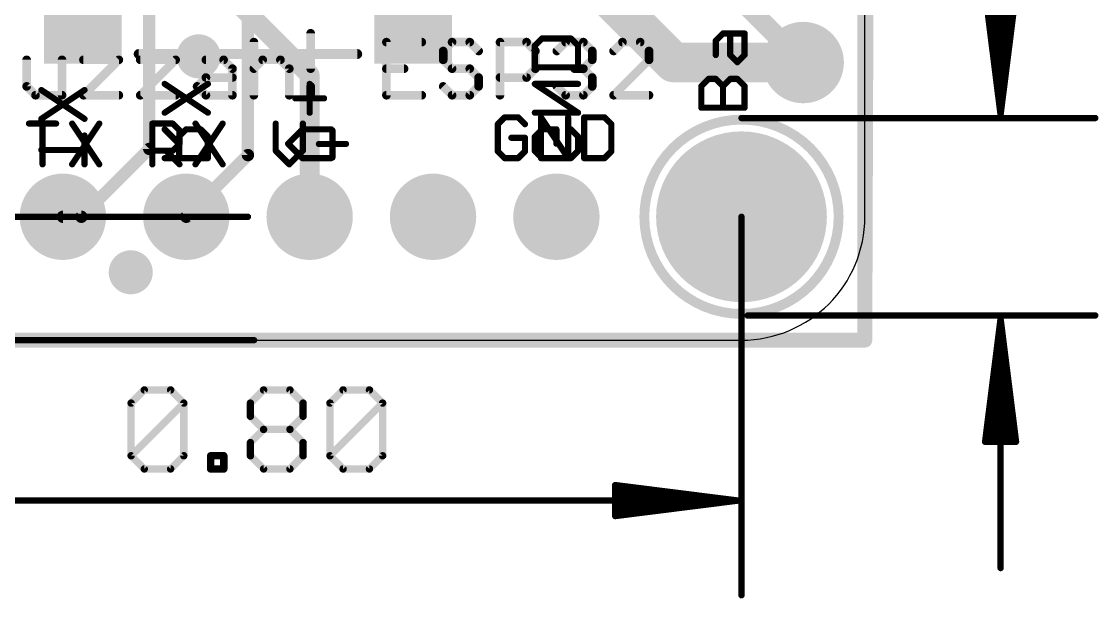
# Model space of a CAD drawing. Extents: x -8.2 to 30.2, y -5.3 to 52.8.
# Drawn here: x 8.04 to 30.21, y -5.32 to 6.56 of the extents above; entities that cross this region are included whole.
import ezdxf

# ---------------------------------------------------------------- set-up
doc = ezdxf.new("R2010")
doc.units = 0
for name, color, linetype in [('1', 12, 'CONTINUOUS'), ('16', 5, 'CONTINUOUS'), ('17', 110, 'CONTINUOUS'), ('18', 110, 'CONTINUOUS'), ('20', 53, 'CONTINUOUS'), ('21', 40, 'CONTINUOUS'), ('22', 6, 'CONTINUOUS'), ('23', 53, 'CONTINUOUS'), ('47', 253, 'CONTINUOUS')]:
    doc.layers.add(name, color=color, linetype=linetype)

# ---------------------------------------------------------------- blocks, each defined once
blk = doc.blocks.new('ROUNDP')
at = {"const_width": 0.5}
blk.add_lwpolyline([(0, -0.25, 1), (0, 0.25, 1), (0, -0.25)], format="xyb", dxfattribs=at)
blk = doc.blocks.new('RECT')
blk.add_solid([(-0.5, -0.5), (0.5, -0.5), (-0.5, 0.5), (0.5, 0.5)])
blk = doc.blocks.new('ROUNDV')
at = {"const_width": 0.5}
blk.add_lwpolyline([(0, -0.25, 1), (0, 0.25, 1), (0, -0.25)], format="xyb", dxfattribs=at)

msp = doc.modelspace()

# ---------------------------------------------------------------- linework, layer by layer
at = {"layer": '1'}
for points, const_width in [([(25.527, 36.703), (25.4, 0)], 0.3048), ([(24.13, 5.715), (22.424, 7.421)], 0.4064), ([(13.97, 5.461), (12.12, 7.311)], 0.4064), ([(13.97, 5.461), (13.97, 2.54)], 0.4064), ([(25.4, 0), (0, 0)], 0.3048)]:
    msp.add_lwpolyline(points, dxfattribs=dict(at, const_width=const_width))
for points, const_width in [([(24.0582, 5.6432, 1), (24.2018, 5.7868)], 0.2032), ([(14.0716, 5.461, 1), (13.8684, 5.461)], 0.2032), ([(13.8982, 5.3892, 1), (14.0418, 5.5328)], 0.2032), ([(13.8684, 2.54, 1), (14.0716, 2.54)], 0.2032), ([(25.3238, 0.0003, 1), (25.4762, -0.0003)], 0.1524), ([(25.4, -0.0762, 1), (25.4, 0.0762)], 0.1524)]:
    msp.add_lwpolyline(points, format="xyb", dxfattribs=dict(at, const_width=const_width))
at = {"layer": '16'}
for points, const_width in [([(25.4, 36.703), (25.4, 0)], 0.3048), ([(12.7, 3.81), (12.7, 15.494)], 0.254), ([(10.668, 3.937), (10.668, 15.367)], 0.254), ([(17.272, 9.906), (21.463, 5.715)], 0.8128), ([(21.463, 5.715), (24.13, 5.715)], 0.8128), ([(9.271, 2.54), (10.668, 3.937)], 0.254), ([(11.43, 2.54), (12.7, 3.81)], 0.254), ([(8.89, 2.54), (9.271, 2.54)], 0.254), ([(25.4, 0), (0, 0)], 0.3048)]:
    msp.add_lwpolyline(points, dxfattribs=dict(at, const_width=const_width))
for points, const_width in [([(21.463, 5.9182, 1), (21.463, 5.5118)], 0.4064), ([(21.3193, 5.5713, 1), (21.6067, 5.8587)], 0.4064), ([(24.13, 5.5118, 1), (24.13, 5.9182)], 0.4064), ([(10.6045, 3.937, 1), (10.7315, 3.937)], 0.127), ([(10.7129, 3.8921, 1), (10.6231, 3.9819)], 0.127), ([(12.6365, 3.81, 1), (12.7635, 3.81)], 0.127), ([(12.7449, 3.7651, 1), (12.6551, 3.8549)], 0.127), ([(8.89, 2.6035, 1), (8.89, 2.4765)], 0.127), ([(9.271, 2.4765, 1), (9.271, 2.6035)], 0.127), ([(9.2261, 2.5849, 1), (9.3159, 2.4951)], 0.127), ([(11.3851, 2.5849, 1), (11.4749, 2.4951)], 0.127), ([(25.3238, 0, 1), (25.4762, 0)], 0.1524), ([(25.4, -0.0762, 1), (25.4, 0.0762)], 0.1524)]:
    msp.add_lwpolyline(points, format="xyb", dxfattribs=dict(at, const_width=const_width))
at = {"layer": '20'}
for p, q in [((25.4, 2.54), (25.4, 41.148)), ((2.54, 0), (22.86, 0))]:
    msp.add_line(p, q, dxfattribs=at)
msp.add_arc((22.86, 2.54), 2.54, 270, 0, dxfattribs=at)
at = {"layer": '21'}
for points, const_width in [([(12.8216, 6.135), (12.8216, 5.0419)], 0.1778), ([(13.991, 6.3172), (13.991, 5.5885)], 0.1778), ([(16.2789, 6.135), (15.5502, 6.135)], 0.1778), ([(15.5502, 6.135), (15.5502, 5.0419)], 0.1778), ([(16.9018, 6.135), (16.7196, 5.9528)], 0.1778), ([(17.2661, 6.135), (16.9018, 6.135)], 0.1778), ([(17.4483, 5.9528), (17.2661, 6.135)], 0.1778), ([(17.889, 5.0419), (17.889, 6.135)], 0.1778), ([(17.889, 6.135), (18.4355, 6.135)], 0.1778), ([(18.4355, 6.135), (18.6177, 5.9528)], 0.1778), ([(19.0584, 5.9528), (19.2406, 6.135)], 0.1778), ([(19.2406, 6.135), (19.6049, 6.135)], 0.1778), ([(19.6049, 6.135), (19.7871, 5.9528)], 0.1778), ([(20.41, 6.135), (20.2278, 5.9528)], 0.1778), ([(20.7743, 6.135), (20.41, 6.135)], 0.1778), ([(20.9565, 5.9528), (20.7743, 6.135)], 0.1778), ([(22.3303, 6.1655), (22.4786, 6.3138)], 0.127), ([(22.3303, 5.8689), (22.3303, 6.1655)], 0.127), ([(22.4786, 6.3138), (22.9235, 6.3138)], 0.127), ([(22.6269, 5.8689), (22.6269, 6.3138)], 0.127), ([(22.9235, 6.3138), (22.9235, 5.8689)], 0.127), ([(16.7196, 5.9528), (16.7196, 5.7707)], 0.1778), ([(18.6177, 5.9528), (18.6177, 5.5885)], 0.1778), ([(19.7871, 5.9528), (19.7871, 5.7707)], 0.1778), ([(20.9565, 5.7707), (20.9565, 5.9528)], 0.1778), ([(8.144, 5.7707), (8.144, 5.2241)], 0.1778), ([(8.8728, 5.0419), (8.8728, 5.7707)], 0.1778), ([(9.3134, 5.7707), (10.0422, 5.7707)], 0.1778), ([(10.0422, 5.7707), (9.3134, 5.0419)], 0.1778), ([(10.4828, 5.7707), (11.2116, 5.7707)], 0.1778), ([(11.2116, 5.7707), (10.4828, 5.0419)], 0.1778), ([(11.8344, 5.7707), (12.1988, 5.7707)], 0.1778), ([(12.1988, 5.7707), (12.3809, 5.5885)], 0.1778), ([(12.8216, 5.5885), (13.0038, 5.7707)], 0.1778), ([(13.0038, 5.7707), (13.3682, 5.7707)], 0.1778), ([(13.3682, 5.7707), (13.5503, 5.5885)], 0.1778), ([(16.7196, 5.7707), (16.9018, 5.5885)], 0.1778), ([(19.7871, 5.7707), (19.6049, 5.5885)], 0.1778), ([(20.2278, 5.0419), (20.9565, 5.7707)], 0.1778), ([(22.7752, 5.7207), (22.6269, 5.8689)], 0.127), ([(22.9235, 5.8689), (22.7752, 5.7207)], 0.127), ([(12.3809, 5.5885), (12.3809, 5.0419)], 0.1778), ([(13.5503, 5.5885), (13.5503, 5.0419)], 0.1778), ([(15.5502, 5.5885), (15.9146, 5.5885)], 0.1778), ([(16.9018, 5.5885), (17.2661, 5.5885)], 0.1778), ([(17.2661, 5.5885), (17.4483, 5.4063)], 0.1778), ([(18.6177, 5.5885), (18.4355, 5.4063)], 0.1778), ([(19.6049, 5.5885), (19.4227, 5.5885)], 0.1778), ([(19.6049, 5.5885), (19.7871, 5.4063)], 0.1778), ([(11.6522, 5.2241), (11.8344, 5.4063)], 0.1778), ([(11.8344, 5.4063), (12.3809, 5.4063)], 0.1778), ([(17.4483, 5.4063), (17.4483, 5.2241)], 0.1778), ([(18.4355, 5.4063), (17.889, 5.4063)], 0.1778), ([(19.7871, 5.4063), (19.7871, 5.2241)], 0.1778), ([(22.0337, 5.23), (22.182, 5.3783)], 0.127), ([(22.182, 5.3783), (22.3303, 5.3783)], 0.127), ([(22.3303, 5.3783), (22.4786, 5.23)], 0.127), ([(22.4786, 5.23), (22.6269, 5.3783)], 0.127), ([(22.6269, 5.3783), (22.7752, 5.3783)], 0.127), ([(22.7752, 5.3783), (22.9235, 5.23)], 0.127), ([(8.144, 5.2241), (8.3262, 5.0419)], 0.1778), ([(8.3262, 5.0419), (8.8728, 5.0419)], 0.1778), ([(9.3134, 5.0419), (10.0422, 5.0419)], 0.1778), ([(10.4828, 5.0419), (11.2116, 5.0419)], 0.1778), ([(11.8344, 5.0419), (11.6522, 5.2241)], 0.1778), ([(12.3809, 5.0419), (11.8344, 5.0419)], 0.1778), ([(13.991, 5.2241), (13.991, 5.0419)], 0.1778), ([(15.5502, 5.0419), (16.2789, 5.0419)], 0.1778), ([(16.9018, 5.0419), (16.7196, 5.2241)], 0.1778), ([(17.2661, 5.0419), (16.9018, 5.0419)], 0.1778), ([(17.4483, 5.2241), (17.2661, 5.0419)], 0.1778), ([(19.2406, 5.0419), (19.0584, 5.2241)], 0.1778), ([(19.6049, 5.0419), (19.2406, 5.0419)], 0.1778), ([(19.7871, 5.2241), (19.6049, 5.0419)], 0.1778), ([(20.9565, 5.0419), (20.2278, 5.0419)], 0.1778), ([(22.0337, 4.7851), (22.0337, 5.23)], 0.127), ([(22.4786, 4.7851), (22.4786, 5.23)], 0.127), ([(22.9235, 5.23), (22.9235, 4.7851)], 0.127), ([(22.9235, 4.7851), (22.0337, 4.7851)], 0.127), ([(8.1915, 4.4584), (8.7508, 4.4584)], 0.127), ([(8.4711, 3.6195), (8.4711, 4.4584)], 0.127), ([(9.0802, 4.4584), (9.6395, 3.6195)], 0.127), ([(9.6395, 4.4584), (9.0802, 3.6195)], 0.127), ([(10.7315, 3.6195), (10.7315, 4.4584)], 0.127), ([(10.7315, 4.4584), (11.151, 4.4584)], 0.127), ([(11.151, 4.4584), (11.2908, 4.3186)], 0.127), ([(11.6202, 4.4584), (12.1795, 3.6195)], 0.127), ([(12.1795, 4.4584), (11.6202, 3.6195)], 0.127), ([(13.2715, 4.4584), (13.2715, 3.8991)], 0.127), ([(13.8308, 3.8991), (13.8308, 4.4584)], 0.127), ([(17.9833, 4.5854), (17.8435, 4.4456)], 0.127), ([(17.8435, 4.4456), (17.8435, 3.8863)], 0.127), ([(18.263, 4.5854), (17.9833, 4.5854)], 0.127), ([(18.4028, 4.4456), (18.263, 4.5854)], 0.127), ([(18.7322, 3.7465), (18.7322, 4.5854)], 0.127), ([(18.7322, 4.5854), (19.2915, 3.7465)], 0.127), ([(19.2915, 3.7465), (19.2915, 4.5854)], 0.127), ([(19.621, 4.5854), (19.621, 3.7465)], 0.127), ([(20.0404, 4.5854), (19.621, 4.5854)], 0.127), ([(20.1803, 4.4456), (20.0404, 4.5854)], 0.127), ([(20.1803, 3.8863), (20.1803, 4.4456)], 0.127), ([(11.2908, 4.3186), (11.2908, 4.039)], 0.127), ([(14.4399, 4.3186), (14.4399, 3.7593)], 0.127), ([(18.4028, 4.166), (18.1231, 4.166)], 0.127), ([(18.4028, 3.8863), (18.4028, 4.166)], 0.127), ([(11.2908, 4.039), (11.151, 3.8991)], 0.127), ([(14.1602, 4.039), (14.7195, 4.039)], 0.127), ([(11.151, 3.8991), (10.7315, 3.8991)], 0.127), ([(11.0111, 3.8991), (11.2908, 3.6195)], 0.127), ([(13.2715, 3.8991), (13.5511, 3.6195)], 0.127), ([(13.5511, 3.6195), (13.8308, 3.8991)], 0.127), ([(17.8435, 3.8863), (17.9833, 3.7465)], 0.127), ([(17.9833, 3.7465), (18.263, 3.7465)], 0.127), ([(18.263, 3.7465), (18.4028, 3.8863)], 0.127), ([(19.621, 3.7465), (20.0404, 3.7465)], 0.127), ([(20.0404, 3.7465), (20.1803, 3.8863)], 0.127)]:
    msp.add_lwpolyline(points, dxfattribs=dict(at, const_width=const_width))
for points, const_width in [([(12.866, 6.135, 1), (12.7771, 6.135)], 0.0889), ([(14.0354, 6.3172, 1), (13.9465, 6.3172)], 0.0889), ([(15.5946, 6.135, 1), (15.5057, 6.135)], 0.0889), ([(15.5502, 6.1795, 1), (15.5502, 6.0906)], 0.0889), ([(16.2789, 6.0906, 1), (16.2789, 6.1795)], 0.0889), ([(16.9018, 6.1795, 1), (16.9018, 6.0906)], 0.0889), ([(16.9332, 6.1036, 1), (16.8703, 6.1665)], 0.0889), ([(17.2976, 6.1665, 1), (17.2347, 6.1036)], 0.0889), ([(17.2661, 6.0906, 1), (17.2661, 6.1795)], 0.0889), ([(17.9334, 6.135, 1), (17.8445, 6.135)], 0.0889), ([(17.889, 6.1795, 1), (17.889, 6.0906)], 0.0889), ([(18.467, 6.1665, 1), (18.4041, 6.1036)], 0.0889), ([(18.4355, 6.0906, 1), (18.4355, 6.1795)], 0.0889), ([(19.2406, 6.1795, 1), (19.2406, 6.0906)], 0.0889), ([(19.272, 6.1036, 1), (19.2091, 6.1665)], 0.0889), ([(19.6364, 6.1665, 1), (19.5735, 6.1036)], 0.0889), ([(19.6049, 6.0906, 1), (19.6049, 6.1795)], 0.0889), ([(20.41, 6.1795, 1), (20.41, 6.0906)], 0.0889), ([(20.4414, 6.1036, 1), (20.3785, 6.1665)], 0.0889), ([(20.8058, 6.1665, 1), (20.7429, 6.1036)], 0.0889), ([(20.7743, 6.0906, 1), (20.7743, 6.1795)], 0.0889), ([(22.3621, 6.1655, 1), (22.2986, 6.1655)], 0.0635), ([(22.3079, 6.188, 1), (22.3528, 6.1431)], 0.0635), ([(22.4786, 6.3456, 1), (22.4786, 6.2821)], 0.0635), ([(22.5011, 6.2914, 1), (22.4562, 6.3363)], 0.0635), ([(22.6587, 6.3138, 1), (22.5952, 6.3138)], 0.0635), ([(22.9552, 6.3138, 1), (22.8918, 6.3138)], 0.0635), ([(22.9235, 6.2821, 1), (22.9235, 6.3456)], 0.0635), ([(16.764, 5.9528, 1), (16.6751, 5.9528)], 0.0889), ([(16.6881, 5.9843, 1), (16.751, 5.9214)], 0.0889), ([(17.4169, 5.9214, 1), (17.4798, 5.9843)], 0.0889), ([(18.6622, 5.9528, 1), (18.5733, 5.9528)], 0.0889), ([(18.5863, 5.9214, 1), (18.6492, 5.9843)], 0.0889), ([(19.0269, 5.9843, 1), (19.0898, 5.9214)], 0.0889), ([(19.8316, 5.9528, 1), (19.7427, 5.9528)], 0.0889), ([(19.7557, 5.9214, 1), (19.8186, 5.9843)], 0.0889), ([(20.1963, 5.9843, 1), (20.2592, 5.9214)], 0.0889), ([(21.001, 5.9528, 1), (20.9121, 5.9528)], 0.0889), ([(20.9251, 5.9214, 1), (20.988, 5.9843)], 0.0889), ([(8.1885, 5.7707, 1), (8.0996, 5.7707)], 0.0889), ([(8.9172, 5.7707, 1), (8.8283, 5.7707)], 0.0889), ([(9.3134, 5.8151, 1), (9.3134, 5.7262)], 0.0889), ([(10.0736, 5.7392, 1), (10.0107, 5.8021)], 0.0889), ([(10.0422, 5.7262, 1), (10.0422, 5.8151)], 0.0889), ([(10.4828, 5.8151, 1), (10.4828, 5.7262)], 0.0889), ([(11.243, 5.7392, 1), (11.1801, 5.8021)], 0.0889), ([(11.2116, 5.7262, 1), (11.2116, 5.8151)], 0.0889), ([(11.8344, 5.8151, 1), (11.8344, 5.7262)], 0.0889), ([(12.2302, 5.8021, 1), (12.1673, 5.7392)], 0.0889), ([(12.1988, 5.7262, 1), (12.1988, 5.8151)], 0.0889), ([(13.0038, 5.8151, 1), (13.0038, 5.7262)], 0.0889), ([(13.0352, 5.7392, 1), (12.9723, 5.8021)], 0.0889), ([(13.3996, 5.8021, 1), (13.3367, 5.7392)], 0.0889), ([(13.3682, 5.7262, 1), (13.3682, 5.8151)], 0.0889), ([(16.751, 5.8021, 1), (16.6881, 5.7392)], 0.0889), ([(16.6751, 5.7707, 1), (16.764, 5.7707)], 0.0889), ([(19.7427, 5.7707, 1), (19.8316, 5.7707)], 0.0889), ([(19.8186, 5.7392, 1), (19.7557, 5.8021)], 0.0889), ([(20.9121, 5.7707, 1), (21.001, 5.7707)], 0.0889), ([(20.988, 5.7392, 1), (20.9251, 5.8021)], 0.0889), ([(22.2986, 5.8689, 1), (22.3621, 5.8689)], 0.0635), ([(22.5952, 5.8689, 1), (22.6587, 5.8689)], 0.0635), ([(22.6494, 5.8914, 1), (22.6045, 5.8465)], 0.0635), ([(22.7528, 5.7431, 1), (22.7977, 5.6982)], 0.0635), ([(22.7528, 5.6982, 1), (22.7977, 5.7431)], 0.0635), ([(22.8918, 5.8689, 1), (22.9552, 5.8689)], 0.0635), ([(22.946, 5.8465, 1), (22.901, 5.8914)], 0.0635), ([(12.4254, 5.5885, 1), (12.3365, 5.5885)], 0.0889), ([(12.3495, 5.557, 1), (12.4124, 5.6199)], 0.0889), ([(12.7902, 5.6199, 1), (12.853, 5.557)], 0.0889), ([(13.5948, 5.5885, 1), (13.5059, 5.5885)], 0.0889), ([(13.5189, 5.557, 1), (13.5818, 5.6199)], 0.0889), ([(13.9465, 5.5885, 1), (14.0354, 5.5885)], 0.0889), ([(15.5502, 5.6329, 1), (15.5502, 5.544)], 0.0889), ([(15.9146, 5.544, 1), (15.9146, 5.6329)], 0.0889), ([(16.9018, 5.6329, 1), (16.9018, 5.544)], 0.0889), ([(16.8703, 5.557, 1), (16.9332, 5.6199)], 0.0889), ([(17.2976, 5.6199, 1), (17.2347, 5.557)], 0.0889), ([(17.2661, 5.544, 1), (17.2661, 5.6329)], 0.0889), ([(18.5733, 5.5885, 1), (18.6622, 5.5885)], 0.0889), ([(18.6492, 5.557, 1), (18.5863, 5.6199)], 0.0889), ([(19.4227, 5.6329, 1), (19.4227, 5.544)], 0.0889), ([(19.6364, 5.6199, 1), (19.5735, 5.557)], 0.0889), ([(19.5735, 5.6199, 1), (19.6364, 5.557)], 0.0889), ([(19.6049, 5.544, 1), (19.6049, 5.6329)], 0.0889), ([(11.8344, 5.4507, 1), (11.8344, 5.3618)], 0.0889), ([(11.8658, 5.3748, 1), (11.803, 5.4377)], 0.0889), ([(12.3809, 5.3618, 1), (12.3809, 5.4507)], 0.0889), ([(17.4928, 5.4063, 1), (17.4039, 5.4063)], 0.0889), ([(17.4169, 5.3748, 1), (17.4798, 5.4377)], 0.0889), ([(17.889, 5.4507, 1), (17.889, 5.3618)], 0.0889), ([(18.4041, 5.4377, 1), (18.467, 5.3748)], 0.0889), ([(18.4355, 5.3618, 1), (18.4355, 5.4507)], 0.0889), ([(19.8316, 5.4063, 1), (19.7427, 5.4063)], 0.0889), ([(19.7557, 5.3748, 1), (19.8186, 5.4377)], 0.0889), ([(22.182, 5.4101, 1), (22.182, 5.3466)], 0.0635), ([(22.2045, 5.3559, 1), (22.1596, 5.4008)], 0.0635), ([(22.3528, 5.4008, 1), (22.3079, 5.3559)], 0.0635), ([(22.3303, 5.3466, 1), (22.3303, 5.4101)], 0.0635), ([(22.6269, 5.4101, 1), (22.6269, 5.3466)], 0.0635), ([(22.6494, 5.3559, 1), (22.6045, 5.4008)], 0.0635), ([(22.7977, 5.4008, 1), (22.7528, 5.3559)], 0.0635), ([(22.7752, 5.3466, 1), (22.7752, 5.4101)], 0.0635), ([(8.1754, 5.2555, 1), (8.1126, 5.1927)], 0.0889), ([(8.0996, 5.2241, 1), (8.1885, 5.2241)], 0.0889), ([(8.3262, 5.0864, 1), (8.3262, 4.9974)], 0.0889), ([(8.2948, 5.0105, 1), (8.3576, 5.0733)], 0.0889), ([(8.8728, 4.9974, 1), (8.8728, 5.0864)], 0.0889), ([(9.3134, 5.0864, 1), (9.3134, 4.9974)], 0.0889), ([(9.282, 5.0733, 1), (9.3448, 5.0105)], 0.0889), ([(10.0422, 4.9974, 1), (10.0422, 5.0864)], 0.0889), ([(10.4828, 5.0864, 1), (10.4828, 4.9974)], 0.0889), ([(10.4514, 5.0733, 1), (10.5142, 5.0105)], 0.0889), ([(11.2116, 4.9974, 1), (11.2116, 5.0864)], 0.0889), ([(11.6836, 5.2555, 1), (11.6208, 5.1927)], 0.0889), ([(11.6208, 5.2555, 1), (11.6836, 5.1927)], 0.0889), ([(11.8344, 5.0864, 1), (11.8344, 4.9974)], 0.0889), ([(11.803, 5.0105, 1), (11.8658, 5.0733)], 0.0889), ([(12.3809, 4.9974, 1), (12.3809, 5.0864)], 0.0889), ([(14.0354, 5.2241, 1), (13.9465, 5.2241)], 0.0889), ([(15.5502, 5.0864, 1), (15.5502, 4.9974)], 0.0889), ([(16.2789, 4.9974, 1), (16.2789, 5.0864)], 0.0889), ([(16.751, 5.2555, 1), (16.6881, 5.1927)], 0.0889), ([(16.9018, 5.0864, 1), (16.9018, 4.9974)], 0.0889), ([(16.8703, 5.0105, 1), (16.9332, 5.0733)], 0.0889), ([(17.2347, 5.0733, 1), (17.2976, 5.0105)], 0.0889), ([(17.2661, 4.9974, 1), (17.2661, 5.0864)], 0.0889), ([(17.4039, 5.2241, 1), (17.4928, 5.2241)], 0.0889), ([(17.4798, 5.1927, 1), (17.4169, 5.2555)], 0.0889), ([(19.0898, 5.2555, 1), (19.0269, 5.1927)], 0.0889), ([(19.2406, 5.0864, 1), (19.2406, 4.9974)], 0.0889), ([(19.2091, 5.0105, 1), (19.272, 5.0733)], 0.0889), ([(19.5735, 5.0733, 1), (19.6364, 5.0105)], 0.0889), ([(19.6049, 4.9974, 1), (19.6049, 5.0864)], 0.0889), ([(19.7427, 5.2241, 1), (19.8316, 5.2241)], 0.0889), ([(19.8186, 5.1927, 1), (19.7557, 5.2555)], 0.0889), ([(20.2278, 5.0864, 1), (20.2278, 4.9974)], 0.0889), ([(20.1963, 5.0733, 1), (20.2592, 5.0105)], 0.0889), ([(20.9565, 4.9974, 1), (20.9565, 5.0864)], 0.0889), ([(22.0655, 5.23, 1), (22.002, 5.23)], 0.0635), ([(22.0113, 5.2525, 1), (22.0562, 5.2076)], 0.0635), ([(22.5104, 5.23, 1), (22.4469, 5.23)], 0.0635), ([(22.4562, 5.2525, 1), (22.5011, 5.2076)], 0.0635), ([(22.4562, 5.2076, 1), (22.5011, 5.2525)], 0.0635), ([(22.9552, 5.23, 1), (22.8918, 5.23)], 0.0635), ([(22.901, 5.2076, 1), (22.946, 5.2525)], 0.0635), ([(8.8283, 5.0419, 1), (8.9172, 5.0419)], 0.0889), ([(12.3365, 5.0419, 1), (12.4254, 5.0419)], 0.0889), ([(12.7771, 5.0419, 1), (12.866, 5.0419)], 0.0889), ([(13.5059, 5.0419, 1), (13.5948, 5.0419)], 0.0889), ([(13.9465, 5.0419, 1), (14.0354, 5.0419)], 0.0889), ([(15.5057, 5.0419, 1), (15.5946, 5.0419)], 0.0889), ([(17.8445, 5.0419, 1), (17.9334, 5.0419)], 0.0889), ([(22.0337, 4.8169, 1), (22.0337, 4.7534)], 0.0635), ([(22.002, 4.7851, 1), (22.0655, 4.7851)], 0.0635), ([(22.4469, 4.7851, 1), (22.5104, 4.7851)], 0.0635), ([(22.8918, 4.7851, 1), (22.9552, 4.7851)], 0.0635), ([(22.9235, 4.7534, 1), (22.9235, 4.8169)], 0.0635), ([(8.1915, 4.4902, 1), (8.1915, 4.4267)], 0.0635), ([(8.5029, 4.4584, 1), (8.4394, 4.4584)], 0.0635), ([(8.7508, 4.4267, 1), (8.7508, 4.4902)], 0.0635), ([(9.1067, 4.476, 1), (9.0538, 4.4408)], 0.0635), ([(9.6659, 4.4408, 1), (9.6131, 4.476)], 0.0635), ([(10.7633, 4.4584, 1), (10.6997, 4.4584)], 0.0635), ([(10.7315, 4.4902, 1), (10.7315, 4.4267)], 0.0635), ([(11.1734, 4.4809, 1), (11.1285, 4.436)], 0.0635), ([(11.151, 4.4267, 1), (11.151, 4.4902)], 0.0635), ([(11.6467, 4.476, 1), (11.5938, 4.4408)], 0.0635), ([(12.2059, 4.4408, 1), (12.1531, 4.476)], 0.0635), ([(13.3033, 4.4584, 1), (13.2398, 4.4584)], 0.0635), ([(13.8625, 4.4584, 1), (13.799, 4.4584)], 0.0635), ([(17.821, 4.468, 1), (17.866, 4.4231)], 0.0635), ([(17.8753, 4.4456, 1), (17.8118, 4.4456)], 0.0635), ([(17.9833, 4.6172, 1), (17.9833, 4.5537)], 0.0635), ([(18.0058, 4.563, 1), (17.9609, 4.6079)], 0.0635), ([(18.2854, 4.6079, 1), (18.2405, 4.563)], 0.0635), ([(18.263, 4.5537, 1), (18.263, 4.6172)], 0.0635), ([(18.3803, 4.4231, 1), (18.4252, 4.468)], 0.0635), ([(18.7587, 4.603, 1), (18.7058, 4.5678)], 0.0635), ([(18.764, 4.5854, 1), (18.7005, 4.5854)], 0.0635), ([(19.3233, 4.5854, 1), (19.2598, 4.5854)], 0.0635), ([(19.621, 4.6172, 1), (19.621, 4.5537)], 0.0635), ([(19.6527, 4.5854, 1), (19.5892, 4.5854)], 0.0635), ([(20.0629, 4.6079, 1), (20.018, 4.563)], 0.0635), ([(20.0404, 4.5537, 1), (20.0404, 4.6172)], 0.0635), ([(20.212, 4.4456, 1), (20.1485, 4.4456)], 0.0635), ([(20.1578, 4.4231, 1), (20.2027, 4.468)], 0.0635), ([(22.86, 0.54, 1), (22.86, 4.54, 1), (22.86, 0.54)], 0.2032), ([(11.3225, 4.3186, 1), (11.259, 4.3186)], 0.0635), ([(11.2683, 4.2961, 1), (11.3132, 4.341)], 0.0635), ([(14.4716, 4.3186, 1), (14.4081, 4.3186)], 0.0635), ([(18.1231, 4.1977, 1), (18.1231, 4.1342)], 0.0635), ([(18.4345, 4.166, 1), (18.371, 4.166)], 0.0635), ([(18.4028, 4.1342, 1), (18.4028, 4.1977)], 0.0635), ([(11.259, 4.039, 1), (11.3225, 4.039)], 0.0635), ([(11.3132, 4.0165, 1), (11.2683, 4.0614)], 0.0635), ([(14.1602, 4.0707, 1), (14.1602, 4.0072)], 0.0635), ([(14.7195, 4.0072, 1), (14.7195, 4.0707)], 0.0635), ([(10.7315, 3.9309, 1), (10.7315, 3.8674)], 0.0635), ([(11.0336, 3.9216, 1), (10.9887, 3.8767)], 0.0635), ([(11.1285, 3.9216, 1), (11.1734, 3.8767)], 0.0635), ([(11.151, 3.8674, 1), (11.151, 3.9309)], 0.0635), ([(13.294, 3.9216, 1), (13.249, 3.8767)], 0.0635), ([(13.2398, 3.8991, 1), (13.3033, 3.8991)], 0.0635), ([(13.799, 3.8991, 1), (13.8625, 3.8991)], 0.0635), ([(13.8532, 3.8767, 1), (13.8083, 3.9216)], 0.0635), ([(14.4081, 3.7593, 1), (14.4716, 3.7593)], 0.0635), ([(17.866, 3.9088, 1), (17.821, 3.8639)], 0.0635), ([(17.8118, 3.8863, 1), (17.8753, 3.8863)], 0.0635), ([(17.9833, 3.7783, 1), (17.9833, 3.7147)], 0.0635), ([(17.9609, 3.724, 1), (18.0058, 3.769)], 0.0635), ([(18.2405, 3.769, 1), (18.2854, 3.724)], 0.0635), ([(18.263, 3.7147, 1), (18.263, 3.7783)], 0.0635), ([(18.371, 3.8863, 1), (18.4345, 3.8863)], 0.0635), ([(18.4252, 3.8639, 1), (18.3803, 3.9088)], 0.0635), ([(18.7005, 3.7465, 1), (18.764, 3.7465)], 0.0635), ([(19.2598, 3.7465, 1), (19.3233, 3.7465)], 0.0635), ([(19.2651, 3.7289, 1), (19.3179, 3.7641)], 0.0635), ([(19.621, 3.7783, 1), (19.621, 3.7147)], 0.0635), ([(19.5892, 3.7465, 1), (19.6527, 3.7465)], 0.0635), ([(20.018, 3.769, 1), (20.0629, 3.724)], 0.0635), ([(20.0404, 3.7147, 1), (20.0404, 3.7783)], 0.0635), ([(20.1485, 3.8863, 1), (20.212, 3.8863)], 0.0635), ([(20.2027, 3.8639, 1), (20.1578, 3.9088)], 0.0635), ([(8.4394, 3.6195, 1), (8.5029, 3.6195)], 0.0635), ([(9.0538, 3.6371, 1), (9.1067, 3.6019)], 0.0635), ([(9.6131, 3.6019, 1), (9.6659, 3.6371)], 0.0635), ([(10.6997, 3.6195, 1), (10.7633, 3.6195)], 0.0635), ([(11.2683, 3.597, 1), (11.3132, 3.642)], 0.0635), ([(11.5938, 3.6371, 1), (11.6467, 3.6019)], 0.0635), ([(12.1531, 3.6019, 1), (12.2059, 3.6371)], 0.0635), ([(13.5287, 3.642, 1), (13.5736, 3.597)], 0.0635), ([(13.5287, 3.597, 1), (13.5736, 3.642)], 0.0635)]:
    msp.add_lwpolyline(points, format="xyb", dxfattribs=dict(at, const_width=const_width))
at = {"layer": '22'}
for points, const_width in [([(18.6055, 6.0624), (18.7538, 6.2107)], 0.127), ([(18.7538, 6.2107), (19.347, 6.2107)], 0.127), ([(19.347, 6.2107), (19.4953, 6.0624)], 0.127), ([(10.45, 5.89), (14.95, 5.89)], 0.2032), ([(18.6055, 5.6175), (18.6055, 6.0624)], 0.127), ([(19.4953, 6.0624), (19.4953, 5.6175)], 0.127), ([(19.4953, 5.6175), (18.6055, 5.6175)], 0.127), ([(11.8753, 4.682), (10.9855, 5.2752)], 0.127), ([(11.8753, 5.2752), (10.9855, 4.682)], 0.127), ([(13.9704, 4.682), (13.9704, 5.2752)], 0.127), ([(19.4953, 4.682), (18.6055, 5.2752)], 0.127), ([(18.6055, 5.2752), (19.4953, 5.2752)], 0.127), ([(9.3353, 4.555), (8.4455, 5.1482)], 0.127), ([(9.3353, 5.1482), (8.4455, 4.555)], 0.127), ([(14.267, 4.9786), (13.6738, 4.9786)], 0.127), ([(18.6055, 4.682), (19.4953, 4.682)], 0.127), ([(9.3353, 3.6195), (9.3353, 4.2127)], 0.127), ([(11.2821, 4.0431), (10.9855, 4.3397)], 0.127), ([(11.4304, 4.3397), (11.2821, 4.1914)], 0.127), ([(11.2821, 4.1914), (11.2821, 3.7465)], 0.127), ([(11.727, 4.3397), (11.4304, 4.3397)], 0.127), ([(11.8753, 4.1914), (11.727, 4.3397)], 0.127), ([(11.8753, 3.7465), (11.8753, 4.1914)], 0.127), ([(13.5255, 4.0431), (13.8221, 4.3397)], 0.127), ([(13.8221, 4.3397), (14.4153, 4.3397)], 0.127), ([(18.6055, 4.1914), (18.7538, 4.3397)], 0.127), ([(18.6055, 3.8948), (18.6055, 4.1914)], 0.127), ([(18.7538, 4.3397), (19.0504, 4.3397)], 0.127), ([(19.0504, 4.3397), (19.0504, 4.0431)], 0.127), ([(19.347, 4.3397), (19.4953, 4.1914)], 0.127), ([(19.4953, 4.1914), (19.4953, 3.8948)], 0.127), ([(13.8221, 3.7465), (13.5255, 4.0431)], 0.127), ([(8.4455, 3.9161), (9.3353, 3.9161)], 0.127), ([(10.9855, 3.7465), (11.8753, 3.7465)], 0.127), ([(14.4153, 3.7465), (13.8221, 3.7465)], 0.127), ([(18.7538, 3.7465), (18.6055, 3.8948)], 0.127), ([(19.347, 3.7465), (18.7538, 3.7465)], 0.127), ([(19.4953, 3.8948), (19.347, 3.7465)], 0.127)]:
    msp.add_lwpolyline(points, dxfattribs=dict(at, const_width=const_width))
for points, const_width in [([(18.7538, 6.2425, 1), (18.7538, 6.179)], 0.0635), ([(18.7762, 6.1883, 1), (18.7313, 6.2332)], 0.0635), ([(19.3694, 6.2332, 1), (19.3245, 6.1883)], 0.0635), ([(19.347, 6.179, 1), (19.347, 6.2425)], 0.0635), ([(10.45, 5.9408, 1), (10.45, 5.8392)], 0.1016), ([(14.95, 5.8392, 1), (14.95, 5.9408)], 0.1016), ([(18.6372, 6.0624, 1), (18.5738, 6.0624)], 0.0635), ([(18.583, 6.0849, 1), (18.628, 6.04)], 0.0635), ([(19.527, 6.0624, 1), (19.4635, 6.0624)], 0.0635), ([(19.4728, 6.04, 1), (19.5177, 6.0849)], 0.0635), ([(18.6055, 5.6493, 1), (18.6055, 5.5858)], 0.0635), ([(18.5738, 5.6175, 1), (18.6372, 5.6175)], 0.0635), ([(19.4635, 5.6175, 1), (19.527, 5.6175)], 0.0635), ([(19.4953, 5.5858, 1), (19.4953, 5.6493)], 0.0635), ([(11.0031, 5.3016, 1), (10.9679, 5.2488)], 0.0635), ([(11.8929, 5.2488, 1), (11.8576, 5.3016)], 0.0635), ([(14.0021, 5.2752, 1), (13.9386, 5.2752)], 0.0635), ([(18.6231, 5.3016, 1), (18.5879, 5.2488)], 0.0635), ([(18.6055, 5.3069, 1), (18.6055, 5.2434)], 0.0635), ([(19.4953, 5.2434, 1), (19.4953, 5.3069)], 0.0635), ([(8.4631, 5.1746, 1), (8.4279, 5.1218)], 0.0635), ([(9.3529, 5.1218, 1), (9.3176, 5.1746)], 0.0635), ([(13.6738, 5.0104, 1), (13.6738, 4.9469)], 0.0635), ([(14.267, 4.9469, 1), (14.267, 5.0104)], 0.0635), ([(10.9679, 4.7084, 1), (11.0031, 4.6556)], 0.0635), ([(11.8576, 4.6556, 1), (11.8929, 4.7084)], 0.0635), ([(13.9386, 4.682, 1), (14.0021, 4.682)], 0.0635), ([(18.6055, 4.7138, 1), (18.6055, 4.6503)], 0.0635), ([(19.4776, 4.6556, 1), (19.5129, 4.7084)], 0.0635), ([(19.4953, 4.6503, 1), (19.4953, 4.7138)], 0.0635), ([(8.4279, 4.5814, 1), (8.4631, 4.5286)], 0.0635), ([(9.3176, 4.5286, 1), (9.3529, 4.5814)], 0.0635), ([(9.367, 4.2127, 1), (9.3035, 4.2127)], 0.0635), ([(11.008, 4.3621, 1), (10.963, 4.3172)], 0.0635), ([(11.3138, 4.1914, 1), (11.2503, 4.1914)], 0.0635), ([(11.2596, 4.2138, 1), (11.3045, 4.1689)], 0.0635), ([(11.4304, 4.3714, 1), (11.4304, 4.3079)], 0.0635), ([(11.4528, 4.3172, 1), (11.4079, 4.3621)], 0.0635), ([(11.7494, 4.3621, 1), (11.7045, 4.3172)], 0.0635), ([(11.727, 4.3079, 1), (11.727, 4.3714)], 0.0635), ([(11.907, 4.1914, 1), (11.8435, 4.1914)], 0.0635), ([(11.8528, 4.1689, 1), (11.8977, 4.2138)], 0.0635), ([(13.8221, 4.3714, 1), (13.8221, 4.3079)], 0.0635), ([(13.8445, 4.3172, 1), (13.7996, 4.3621)], 0.0635), ([(14.4153, 4.3079, 1), (14.4153, 4.3714)], 0.0635), ([(18.6372, 4.1914, 1), (18.5738, 4.1914)], 0.0635), ([(18.583, 4.2138, 1), (18.628, 4.1689)], 0.0635), ([(18.7538, 4.3714, 1), (18.7538, 4.3079)], 0.0635), ([(18.7762, 4.3172, 1), (18.7313, 4.3621)], 0.0635), ([(19.0821, 4.3397, 1), (19.0186, 4.3397)], 0.0635), ([(19.0504, 4.3079, 1), (19.0504, 4.3714)], 0.0635), ([(19.3694, 4.3621, 1), (19.3245, 4.3172)], 0.0635), ([(19.527, 4.1914, 1), (19.4635, 4.1914)], 0.0635), ([(19.4728, 4.1689, 1), (19.5177, 4.2138)], 0.0635), ([(11.2596, 4.0206, 1), (11.3045, 4.0655)], 0.0635), ([(13.548, 4.0655, 1), (13.503, 4.0206)], 0.0635), ([(13.503, 4.0655, 1), (13.548, 4.0206)], 0.0635), ([(19.0186, 4.0431, 1), (19.0821, 4.0431)], 0.0635), ([(8.4455, 3.9478, 1), (8.4455, 3.8843)], 0.0635), ([(9.3353, 3.8843, 1), (9.3353, 3.9478)], 0.0635), ([(10.9855, 3.7783, 1), (10.9855, 3.7147)], 0.0635), ([(11.2503, 3.7465, 1), (11.3138, 3.7465)], 0.0635), ([(11.8435, 3.7465, 1), (11.907, 3.7465)], 0.0635), ([(11.8753, 3.7147, 1), (11.8753, 3.7783)], 0.0635), ([(13.8221, 3.7783, 1), (13.8221, 3.7147)], 0.0635), ([(13.7996, 3.724, 1), (13.8445, 3.769)], 0.0635), ([(14.4153, 3.7147, 1), (14.4153, 3.7783)], 0.0635), ([(18.628, 3.9172, 1), (18.583, 3.8723)], 0.0635), ([(18.5738, 3.8948, 1), (18.6372, 3.8948)], 0.0635), ([(18.7538, 3.7783, 1), (18.7538, 3.7147)], 0.0635), ([(18.7313, 3.724, 1), (18.7762, 3.769)], 0.0635), ([(19.3245, 3.769, 1), (19.3694, 3.724)], 0.0635), ([(19.347, 3.7147, 1), (19.347, 3.7783)], 0.0635), ([(19.4635, 3.8948, 1), (19.527, 3.8948)], 0.0635), ([(19.5177, 3.8723, 1), (19.4728, 3.9172)], 0.0635), ([(9.3035, 3.6195, 1), (9.367, 3.6195)], 0.0635)]:
    msp.add_lwpolyline(points, format="xyb", dxfattribs=dict(at, const_width=const_width))
at = {"layer": '23'}
for p in [(12.7, 2.54), (22.86, 2.54)]:
    msp.add_point(p, dxfattribs=at)
at = {"layer": '47'}
for points, const_width in [([(28.194, 4.637), (28.194, 12.1348)], 0.13), ([(28.194, 4.637), (27.8748, 7.172)], 0.13), ([(28.194, 4.637), (27.934, 7.172)], 0.13), ([(28.194, 4.637), (28.064, 7.172)], 0.13), ([(28.5132, 7.172), (28.194, 4.637)], 0.13), ([(28.324, 7.172), (28.194, 4.637)], 0.13), ([(28.454, 7.172), (28.194, 4.637)], 0.13), ([(22.86, 4.572), (30.144, 4.572)], 0.13), ([(12.7, 2.54), (-4.109, 2.54)], 0.13), ([(22.86, 2.54), (22.86, -5.252)], 0.13), ([(22.987, 0.508), (30.144, 0.508)], 0.13), ([(28.194, 0.443), (27.8748, -2.092)], 0.13), ([(28.194, 0.443), (27.934, -2.092)], 0.13), ([(28.194, 0.443), (28.064, -2.092)], 0.13), ([(28.194, 0.443), (28.194, -4.692)], 0.13), ([(28.5132, -2.092), (28.194, 0.443)], 0.13), ([(28.324, -2.092), (28.194, 0.443)], 0.13), ([(28.454, -2.092), (28.194, 0.443)], 0.13), ([(12.827, 0), (-4.109, 0)], 0.13), ([(10.2948, -1.2955), (10.566, -1.0243)], 0.1524), ([(10.566, -1.0243), (11.1083, -1.0243)], 0.1524), ([(11.1083, -1.0243), (11.3795, -1.2955)], 0.1524), ([(12.7505, -1.2955), (13.0217, -1.0243)], 0.1524), ([(13.0217, -1.0243), (13.564, -1.0243)], 0.1524), ([(13.564, -1.0243), (13.8352, -1.2955)], 0.1524), ([(14.3877, -1.2955), (14.6589, -1.0243)], 0.1524), ([(14.6589, -1.0243), (15.2012, -1.0243)], 0.1524), ([(15.2012, -1.0243), (15.4724, -1.2955)], 0.1524), ([(10.2948, -2.3801), (10.2948, -1.2955)], 0.1524), ([(10.2948, -2.3801), (11.3795, -1.2955)], 0.1524), ([(11.3795, -1.2955), (11.3795, -2.3801)], 0.1524), ([(12.7505, -1.5666), (12.7505, -1.2955)], 0.1524), ([(13.8352, -1.2955), (13.8352, -1.5666)], 0.1524), ([(14.3877, -2.3801), (14.3877, -1.2955)], 0.1524), ([(14.3877, -2.3801), (15.4724, -1.2955)], 0.1524), ([(15.4724, -1.2955), (15.4724, -2.3801)], 0.1524), ([(13.0217, -1.8378), (12.7505, -1.5666)], 0.1524), ([(13.8352, -1.5666), (13.564, -1.8378)], 0.1524), ([(12.7505, -2.109), (13.0217, -1.8378)], 0.1524), ([(13.0217, -1.8378), (13.564, -1.8378)], 0.1524), ([(13.564, -1.8378), (13.8352, -2.109)], 0.1524), ([(12.7505, -2.3801), (12.7505, -2.109)], 0.1524), ([(13.8352, -2.109), (13.8352, -2.3801)], 0.1524), ([(27.8748, -2.092), (28.5132, -2.092)], 0.13), ([(10.566, -2.6513), (10.2948, -2.3801)], 0.1524), ([(11.3795, -2.3801), (11.1083, -2.6513)], 0.1524), ([(11.932, -2.6513), (11.932, -2.3801)], 0.1524), ([(11.932, -2.3801), (12.2031, -2.3801)], 0.1524), ([(12.2031, -2.3801), (12.2031, -2.6513)], 0.1524), ([(13.0217, -2.6513), (12.7505, -2.3801)], 0.1524), ([(13.8352, -2.3801), (13.564, -2.6513)], 0.1524), ([(14.6589, -2.6513), (14.3877, -2.3801)], 0.1524), ([(15.4724, -2.3801), (15.2012, -2.6513)], 0.1524), ([(11.1083, -2.6513), (10.566, -2.6513)], 0.1524), ([(12.2031, -2.6513), (11.932, -2.6513)], 0.1524), ([(13.564, -2.6513), (13.0217, -2.6513)], 0.1524), ([(15.2012, -2.6513), (14.6589, -2.6513)], 0.1524), ([(22.795, -3.302), (20.26, -2.9828)], 0.13), ([(20.26, -2.9828), (20.26, -3.6212)], 0.13), ([(22.795, -3.302), (20.26, -3.042)], 0.13), ([(2.605, -3.302), (22.795, -3.302)], 0.13), ([(22.795, -3.302), (20.26, -3.172)], 0.13), ([(20.26, -3.6212), (22.795, -3.302)], 0.13), ([(20.26, -3.432), (22.795, -3.302)], 0.13), ([(20.26, -3.562), (22.795, -3.302)], 0.13)]:
    msp.add_lwpolyline(points, dxfattribs=dict(at, const_width=const_width))
for points, const_width in [([(28.1618, 4.6411, 1), (28.2262, 4.6329)], 0.065), ([(28.1617, 4.6403, 1), (28.2263, 4.6337)], 0.065), ([(28.1615, 4.6353, 1), (28.2265, 4.6387)], 0.065), ([(28.1615, 4.6387, 1), (28.2265, 4.6353)], 0.065), ([(28.1615, 4.637, 1), (28.2265, 4.637)], 0.065), ([(28.1617, 4.6337, 1), (28.2263, 4.6403)], 0.065), ([(28.1618, 4.6329, 1), (28.2262, 4.6411)], 0.065), ([(22.86, 4.6045, 1), (22.86, 4.5395)], 0.065), ([(30.144, 4.5395, 1), (30.144, 4.6045)], 0.065), ([(12.7, 2.5075, 1), (12.7, 2.5725)], 0.065), ([(22.8925, 2.54, 1), (22.8275, 2.54)], 0.065), ([(22.987, 0.5405, 1), (22.987, 0.4755)], 0.065), ([(28.2265, 0.443, 1), (28.1615, 0.443)], 0.065), ([(28.2262, 0.4471, 1), (28.1618, 0.4389)], 0.065), ([(28.2265, 0.4413, 1), (28.1615, 0.4447)], 0.065), ([(28.2265, 0.4447, 1), (28.1615, 0.4413)], 0.065), ([(28.2263, 0.4463, 1), (28.1617, 0.4397)], 0.065), ([(28.2263, 0.4397, 1), (28.1617, 0.4463)], 0.065), ([(28.2262, 0.4389, 1), (28.1618, 0.4471)], 0.065), ([(30.144, 0.4755, 1), (30.144, 0.5405)], 0.065), ([(12.827, -0.0325, 1), (12.827, 0.0325)], 0.065), ([(10.566, -0.9862, 1), (10.566, -1.0624)], 0.0762), ([(10.5929, -1.0513, 1), (10.539, -0.9974)], 0.0762), ([(11.1352, -0.9974, 1), (11.0814, -1.0513)], 0.0762), ([(11.1083, -1.0624, 1), (11.1083, -0.9862)], 0.0762), ([(13.0217, -0.9862, 1), (13.0217, -1.0624)], 0.0762), ([(13.0486, -1.0513, 1), (12.9948, -0.9974)], 0.0762), ([(13.591, -0.9974, 1), (13.5371, -1.0513)], 0.0762), ([(13.564, -1.0624, 1), (13.564, -0.9862)], 0.0762), ([(14.6589, -0.9862, 1), (14.6589, -1.0624)], 0.0762), ([(14.6858, -1.0513, 1), (14.6319, -0.9974)], 0.0762), ([(15.2281, -0.9974, 1), (15.1743, -1.0513)], 0.0762), ([(15.2012, -1.0624, 1), (15.2012, -0.9862)], 0.0762), ([(10.3329, -1.2955, 1), (10.2567, -1.2955)], 0.0762), ([(10.2679, -1.2685, 1), (10.3218, -1.3224)], 0.0762), ([(11.4176, -1.2955, 1), (11.3414, -1.2955)], 0.0762), ([(11.4064, -1.3224, 1), (11.3525, -1.2685)], 0.0762), ([(11.3525, -1.3224, 1), (11.4064, -1.2685)], 0.0762), ([(12.7886, -1.2955, 1), (12.7124, -1.2955)], 0.0762), ([(12.7236, -1.2685, 1), (12.7775, -1.3224)], 0.0762), ([(13.8733, -1.2955, 1), (13.7971, -1.2955)], 0.0762), ([(13.8083, -1.3224, 1), (13.8621, -1.2685)], 0.0762), ([(14.4258, -1.2955, 1), (14.3496, -1.2955)], 0.0762), ([(14.3608, -1.2685, 1), (14.4146, -1.3224)], 0.0762), ([(15.5105, -1.2955, 1), (15.4343, -1.2955)], 0.0762), ([(15.4993, -1.3224, 1), (15.4454, -1.2685)], 0.0762), ([(15.4454, -1.3224, 1), (15.4993, -1.2685)], 0.0762), ([(12.7775, -1.5397, 1), (12.7236, -1.5936)], 0.0762), ([(12.7124, -1.5666, 1), (12.7886, -1.5666)], 0.0762), ([(13.7971, -1.5666, 1), (13.8733, -1.5666)], 0.0762), ([(13.8621, -1.5936, 1), (13.8083, -1.5397)], 0.0762), ([(13.0217, -1.7997, 1), (13.0217, -1.8759)], 0.0762), ([(13.0486, -1.8647, 1), (12.9948, -1.8109)], 0.0762), ([(12.9948, -1.8647, 1), (13.0486, -1.8109)], 0.0762), ([(13.591, -1.8109, 1), (13.5371, -1.8647)], 0.0762), ([(13.5371, -1.8109, 1), (13.591, -1.8647)], 0.0762), ([(13.564, -1.8759, 1), (13.564, -1.7997)], 0.0762), ([(12.7886, -2.109, 1), (12.7124, -2.109)], 0.0762), ([(12.7236, -2.082, 1), (12.7775, -2.1359)], 0.0762), ([(13.8733, -2.109, 1), (13.7971, -2.109)], 0.0762), ([(13.8083, -2.1359, 1), (13.8621, -2.082)], 0.0762), ([(27.8425, -2.0879, 1), (27.907, -2.0961)], 0.065), ([(27.8748, -2.0595, 1), (27.8748, -2.1245)], 0.065), ([(27.9017, -2.0887, 1), (27.9663, -2.0953)], 0.065), ([(28.0315, -2.0903, 1), (28.0965, -2.0937)], 0.065), ([(28.2915, -2.0937, 1), (28.3565, -2.0903)], 0.065), ([(28.4217, -2.0953, 1), (28.4863, -2.0887)], 0.065), ([(28.481, -2.0961, 1), (28.5455, -2.0879)], 0.065), ([(28.5132, -2.1245, 1), (28.5132, -2.0595)], 0.065), ([(10.3218, -2.3532, 1), (10.2679, -2.4071)], 0.0762), ([(10.2679, -2.3532, 1), (10.3218, -2.4071)], 0.0762), ([(10.2567, -2.3801, 1), (10.3329, -2.3801)], 0.0762), ([(11.3414, -2.3801, 1), (11.4176, -2.3801)], 0.0762), ([(11.4064, -2.4071, 1), (11.3525, -2.3532)], 0.0762), ([(11.9701, -2.3801, 1), (11.8939, -2.3801)], 0.0762), ([(11.932, -2.342, 1), (11.932, -2.4182)], 0.0762), ([(12.2412, -2.3801, 1), (12.165, -2.3801)], 0.0762), ([(12.2031, -2.4182, 1), (12.2031, -2.342)], 0.0762), ([(12.7775, -2.3532, 1), (12.7236, -2.4071)], 0.0762), ([(12.7124, -2.3801, 1), (12.7886, -2.3801)], 0.0762), ([(13.7971, -2.3801, 1), (13.8733, -2.3801)], 0.0762), ([(13.8621, -2.4071, 1), (13.8083, -2.3532)], 0.0762), ([(14.4146, -2.3532, 1), (14.3608, -2.4071)], 0.0762), ([(14.3608, -2.3532, 1), (14.4146, -2.4071)], 0.0762), ([(14.3496, -2.3801, 1), (14.4258, -2.3801)], 0.0762), ([(15.4343, -2.3801, 1), (15.5105, -2.3801)], 0.0762), ([(15.4993, -2.4071, 1), (15.4454, -2.3532)], 0.0762), ([(10.566, -2.6132, 1), (10.566, -2.6894)], 0.0762), ([(10.539, -2.6782, 1), (10.5929, -2.6244)], 0.0762), ([(11.0814, -2.6244, 1), (11.1352, -2.6782)], 0.0762), ([(11.1083, -2.6894, 1), (11.1083, -2.6132)], 0.0762), ([(11.932, -2.6132, 1), (11.932, -2.6894)], 0.0762), ([(11.8939, -2.6513, 1), (11.9701, -2.6513)], 0.0762), ([(12.165, -2.6513, 1), (12.2412, -2.6513)], 0.0762), ([(12.2031, -2.6894, 1), (12.2031, -2.6132)], 0.0762), ([(13.0217, -2.6132, 1), (13.0217, -2.6894)], 0.0762), ([(12.9948, -2.6782, 1), (13.0486, -2.6244)], 0.0762), ([(13.5371, -2.6244, 1), (13.591, -2.6782)], 0.0762), ([(13.564, -2.6894, 1), (13.564, -2.6132)], 0.0762), ([(14.6589, -2.6132, 1), (14.6589, -2.6894)], 0.0762), ([(14.6319, -2.6782, 1), (14.6858, -2.6244)], 0.0762), ([(15.1743, -2.6244, 1), (15.2281, -2.6782)], 0.0762), ([(15.2012, -2.6894, 1), (15.2012, -2.6132)], 0.0762), ([(20.2641, -2.9505, 1), (20.2559, -3.015)], 0.065), ([(20.2925, -2.9828, 1), (20.2275, -2.9828)], 0.065), ([(20.2633, -3.0097, 1), (20.2567, -3.0743)], 0.065), ([(20.2617, -3.1395, 1), (20.2583, -3.2045)], 0.065), ([(22.7991, -3.3342, 1), (22.7909, -3.2698)], 0.065), ([(22.7909, -3.3342, 1), (22.7991, -3.2698)], 0.065), ([(22.7983, -3.3343, 1), (22.7917, -3.2697)], 0.065), ([(22.7917, -3.3343, 1), (22.7983, -3.2697)], 0.065), ([(22.7933, -3.3345, 1), (22.7967, -3.2695)], 0.065), ([(22.7967, -3.3345, 1), (22.7933, -3.2695)], 0.065), ([(22.795, -3.3345, 1), (22.795, -3.2695)], 0.065), ([(20.2583, -3.3995, 1), (20.2617, -3.4645)], 0.065), ([(20.2567, -3.5297, 1), (20.2633, -3.5943)], 0.065), ([(20.2559, -3.589, 1), (20.2641, -3.6535)], 0.065), ([(20.2275, -3.6212, 1), (20.2925, -3.6212)], 0.065), ([(28.1615, -4.692, 1), (28.2265, -4.692)], 0.065), ([(22.8275, -5.252, 1), (22.8925, -5.252)], 0.065)]:
    msp.add_lwpolyline(points, format="xyb", dxfattribs=dict(at, const_width=const_width))

# ---------------------------------------------------------------- block references
at = {"layer": '16', "xscale": 3.4, "yscale": 1.6, "rotation": 270}
for p in [(9.3, 7.39), (16.1, 7.39)]:
    msp.add_blockref('RECT', p, dxfattribs=at)
at = {"layer": '17'}
for p, xscale, yscale in [((24.13, 5.715), 1.6764, 1.6764), ((24.13, 5.715), 1.6764, 1.6764), ((22.86, 2.54), 3.516, 3.516), ((22.86, 2.54), 3.516, 3.516)]:
    msp.add_blockref('ROUNDP', p, dxfattribs=dict(at, xscale=xscale, yscale=yscale))
at = {"layer": '17', "xscale": 1.778, "yscale": 1.778, "rotation": 90}
for p in [(8.89, 2.54), (8.89, 2.54), (11.43, 2.54), (11.43, 2.54), (13.97, 2.54), (13.97, 2.54), (16.51, 2.54), (16.51, 2.54), (19.05, 2.54), (19.05, 2.54)]:
    msp.add_blockref('ROUNDP', p, dxfattribs=at)
at = {"layer": '18', "xscale": 0.9064, "yscale": 0.9064}
for p in [(11.684, 5.842), (11.684, 5.842), (10.287, 1.397), (10.287, 1.397)]:
    msp.add_blockref('ROUNDV', p, dxfattribs=at)

doc.saveas('drawing.dxf')
